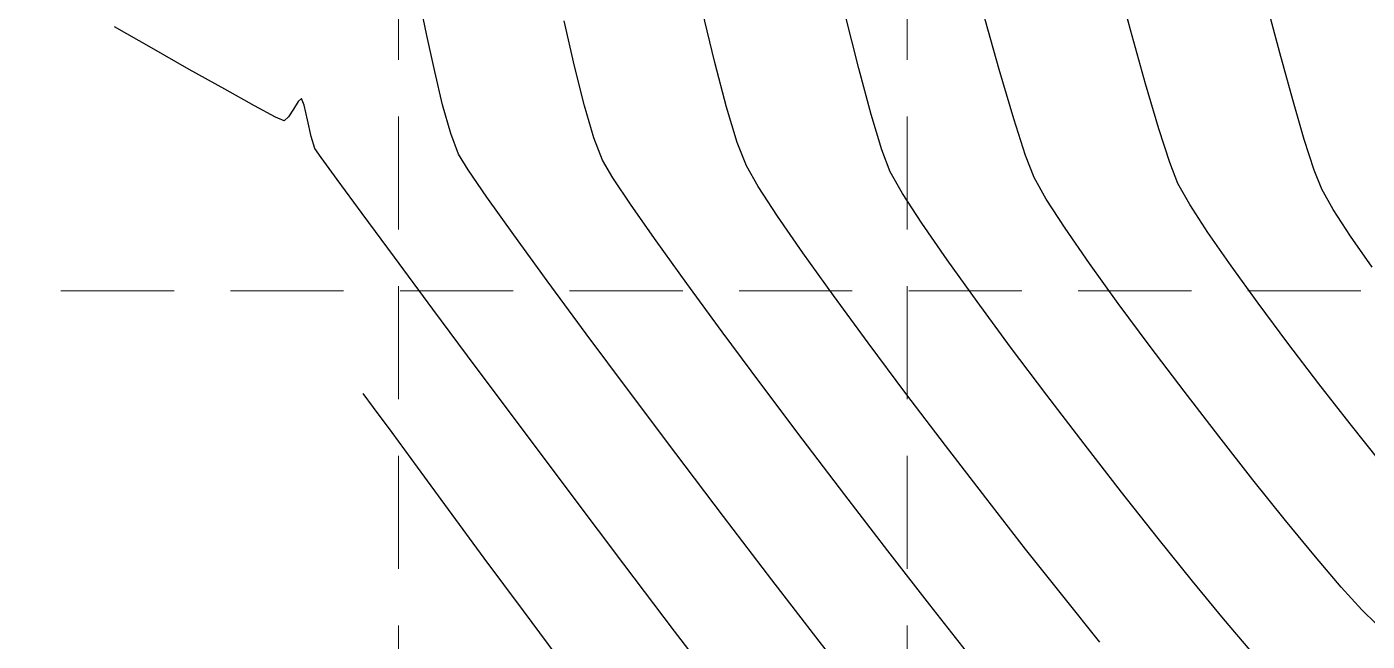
# Model space of a CAD drawing. Header units: inches. Extents: x 2547543 to 2548696, y 7125653 to 7126375.
# Drawn here: x 2547728.37 to 2547775.81, y 7125839.99 to 7125861.72 of the extents above; entities that cross this region are included whole.
import ezdxf

# ---------------------------------------------------------------- set-up
doc = ezdxf.new("R2010")
doc.units = ezdxf.units.IN
doc.header["$MEASUREMENT"] = 0
doc.linetypes.add('HIDDEN', pattern=[0.375, 0.25, -0.125])
for name, color, linetype in [('GRID', 254, 'HIDDEN'), ('V-TOPO-MAJR-E', 6, 'Continuous'), ('V-TOPO-MINR-E', 14, 'Continuous')]:
    doc.layers.add(name, color=color, linetype=linetype)

msp = doc.modelspace()

# ---------------------------------------------------------------- linework, layer by layer
at = {"layer": 'GRID', "color": 252, "linetype": 'HIDDEN', "lineweight": 0, "ltscale": 16}
for p, q in [((2547741.52313214, 7126356.547205457), (2547741.52313214, 7125726.296813901)), ((2547759.52313214, 7126356.547205457), (2547759.52313214, 7125726.296813901)), ((2547561.583313602, 7125852.376313472), (2548677.583313586, 7125852.376313472))]:
    msp.add_line(p, q, dxfattribs=at)
at = {"layer": 'V-TOPO-MAJR-E', "color": 35}
for points, elevation in [([(2547762.781961557, 7125860.203138413), (2547762.19142438, 7125862.309669985)], 570), ([(2547734.1245068, 7125860.212540708), (2547732.78331599, 7125860.971643636)], 575), ([(2547738.095137933, 7125859.181426737), (2547737.97960654, 7125859.071016762)], 575), ([(2547737.175318633, 7125858.528011971), (2547736.435682873, 7125858.923319019)], 575), ([(2547737.812992712, 7125858.805509496), (2547737.634688647, 7125858.529799649)], 575), ([(2547738.302491146, 7125858.426403337), (2547738.187052959, 7125858.947557711)], 575), ([(2547737.634688647, 7125858.529799649), (2547737.484086541, 7125858.388781928)], 575), ([(2547763.71318941, 7125857.162778689), (2547763.295290822, 7125858.461416168)], 570), ([(2547740.23785132, 7125855.114766175), (2547739.358149305, 7125856.312961713)], 575), ([(2547741.380695995, 7125853.567552464), (2547740.23785132, 7125855.114766175)], 575), ([(2547744.279577594, 7125849.668656887), (2547742.742624398, 7125851.731967172)], 575), ([(2547747.70232263, 7125845.1014477), (2547745.94749665, 7125847.4382682)], 575), ([(2547749.499996601, 7125842.718841976), (2547747.70232263, 7125845.1014477)], 575), ([(2547773.972110082, 7125842.982219217), (2547772.917361848, 7125844.26407866)], 570), ([(2547751.296459629, 7125840.351097619), (2547749.499996601, 7125842.718841976)], 575), ([(2547775.615078081, 7125841.098755212), (2547774.885405741, 7125841.909298187)], 570)]:
    msp.add_lwpolyline(points, dxfattribs=dict(at, elevation=elevation))
at = {"layer": 'V-TOPO-MAJR-E', "color": 35, "extrusion": (-0.4942428189340065, -0.8693238958709044, 0), "elevation": -7453879.854020352}
msp.add_lwpolyline([(-1307100.62512669, 575.0000000000009), (-1307102.13360893, 575.0000000000009)], dxfattribs=at)
at = {"layer": 'V-TOPO-MAJR-E', "color": 35, "extrusion": (-0.489643744365947, -0.8719225903733056, 0), "elevation": -7460680.571528977}
msp.add_lwpolyline([(-1267704.498554703, 575), (-1267705.938874321, 575)], dxfattribs=at)
at = {"layer": 'V-TOPO-MAJR-E', "color": 35, "extrusion": (0.9592076212359214, 0.2827025634176761, 0), "elevation": 4458332.42354199}
msp.add_lwpolyline([(6114918.529478685, 570), (6114920.345271435, 570)], dxfattribs=at)
at = {"layer": 'V-TOPO-MAJR-E', "color": 35, "extrusion": (0.4841751759621724, 0.8749710846548012, 0), "elevation": 7468471.248285536}
msp.add_lwpolyline([(1220968.285535603, 575.0000000000005), (1220969.491665587, 575.0000000000005)], dxfattribs=at)
at = {"layer": 'V-TOPO-MAJR-E', "color": 35, "extrusion": (0.930700142149342, 0.3657830578405658, 0), "elevation": 4977698.768427713}
msp.add_lwpolyline([(5700118.470790713, 575.0000000000009), (5700118.722073609, 575.0000000000009)], dxfattribs=at)
at = {"layer": 'V-TOPO-MAJR-E', "color": 35, "extrusion": (0.8470336831612164, -0.5315392173587421, 0), "elevation": -1629653.669021099}
msp.add_lwpolyline([(7390065.306326296, 575), (7390064.992870914, 575)], dxfattribs=at)
at = {"layer": 'V-TOPO-MAJR-E', "color": 35, "extrusion": (-0.411063030460144, -0.9116069246056234, 0), "elevation": -7543262.541998194}
msp.add_lwpolyline([(-606641.8113519382, 575), (-606642.1500592246, 575)], dxfattribs=at)
at = {"layer": 'V-TOPO-MAJR-E', "color": 35, "extrusion": (0.9764392738335146, 0.2157923643586092, 0), "elevation": 4025417.57592058}
msp.add_lwpolyline([(6408184.957091581, 575), (6408185.555256152, 575)], dxfattribs=at)
at = {"layer": 'V-TOPO-MAJR-E', "color": 35, "extrusion": (0.9539839917322451, 0.2998575387056525, 0), "elevation": 4567243.872607303}
msp.add_lwpolyline([(6033995.290582456, 575.0000000000009), (6033995.73358784, 575.0000000000009)], dxfattribs=at)
at = {"layer": 'V-TOPO-MAJR-E', "color": 35, "extrusion": (0.8210625893656808, 0.5708381770205315, 0), "elevation": 6159564.281897034}
msp.add_lwpolyline([(4396428.119276934, 575.0000000000009), (4396428.506847175, 575.0000000000009)], dxfattribs=at)
at = {"layer": 'V-TOPO-MAJR-E', "color": 35, "extrusion": (0.8092125031418563, 0.5875160634049857, 0), "elevation": 6248217.592741858}
msp.add_lwpolyline([(4269494.225759123, 575), (4269495.200201278, 575)], dxfattribs=at)
at = {"layer": 'V-TOPO-MAJR-E', "color": 35, "extrusion": (0.9312048979295987, 0.3644961427394339, 0), "elevation": 4969837.498034278}
msp.add_lwpolyline([(5706982.211156602, 570), (5706983.045857192, 570)], dxfattribs=at)
at = {"layer": 'V-TOPO-MAJR-E', "color": 35, "extrusion": (0.8695905802156411, 0.4937734529115806, 0), "elevation": 5734070.302594516}
msp.add_lwpolyline([(4938558.481584875, 570.0000000000009), (4938559.352708962, 570.0000000000009)], dxfattribs=at)
at = {"layer": 'V-TOPO-MAJR-E', "color": 35, "extrusion": (0.8388077935097323, 0.5444276678745621, 0), "elevation": 6016597.635802872}
msp.add_lwpolyline([(4590148.552304814, 570.0000000000009), (4590149.779689285, 570.0000000000009)], dxfattribs=at)
at = {"layer": 'V-TOPO-MAJR-E', "color": 35, "extrusion": (0.8221757024231903, 0.5692337958562668, 0), "elevation": 6150987.835477795}
msp.add_lwpolyline([(4408428.983956674, 570.0000000000009), (4408430.502024375, 570.0000000000009)], dxfattribs=at)
at = {"layer": 'V-TOPO-MAJR-E', "color": 35, "extrusion": (0.8030891218309825, 0.5958589282680438, 0), "elevation": 6292066.85783243}
msp.add_lwpolyline([(4204598.749600441, 575.0000000000005), (4204601.03525622, 575.0000000000005)], dxfattribs=at)
at = {"layer": 'V-TOPO-MAJR-E', "color": 35, "extrusion": (0.8114437498943396, 0.5844305268869966, 0), "elevation": 6231935.008655834}
msp.add_lwpolyline([(4293235.208089283, 570), (4293236.949747227, 570)], dxfattribs=at)
at = {"layer": 'V-TOPO-MAJR-E', "color": 35, "extrusion": (0.8035944288225284, 0.5951772794431879, 0), "elevation": 6288516.534993565}
msp.add_lwpolyline([(4209919.989158991, 570.0000000000009), (4209921.886828801, 570.0000000000009)], dxfattribs=at)
at = {"layer": 'V-TOPO-MAJR-E', "color": 35, "extrusion": (0.7972267613016971, 0.6036799574811201, 0), "elevation": 6332882.006439632}
msp.add_lwpolyline([(4142880.104925043, 570.0000000000009), (4142882.090830128, 570.0000000000009)], dxfattribs=at)
at = {"layer": 'V-TOPO-MAJR-E', "color": 35, "extrusion": (0.8008389743104765, 0.5988797351934226, 0), "elevation": 6307859.878255679}
msp.add_lwpolyline([(4180862.935178732, 575), (4180865.720243842, 575)], dxfattribs=at)
at = {"layer": 'V-TOPO-MAJR-E', "color": 35, "extrusion": (0.7915352265362038, 0.6111235432809643, 0), "elevation": 6371423.155900192}
msp.add_lwpolyline([(4083356.54273029, 570), (4083358.549004653, 570)], dxfattribs=at)
at = {"layer": 'V-TOPO-MAJR-E', "color": 35, "extrusion": (0.7859216063806536, 0.6183261506875259, 0), "elevation": 6408445.619891702}
msp.add_lwpolyline([(4025002.193242631, 570), (4025004.151984231, 570)], dxfattribs=at)
at = {"layer": 'V-TOPO-MAJR-E', "color": 35, "extrusion": (0.7797710906703726, 0.6260647300038054, 0), "elevation": 6447919.43179126}
msp.add_lwpolyline([(3961456.590128684, 570.0000000000009), (3961458.433436587, 570.0000000000009)], dxfattribs=at)
at = {"layer": 'V-TOPO-MAJR-E', "color": 35, "extrusion": (0.7614793532091517, 0.6481891657812339, 0), "elevation": 6558971.494538231}
msp.add_lwpolyline([(3774741.410593524, 570), (3774742.819589087, 570)], dxfattribs=at)
at = {"layer": 'V-TOPO-MAJR-E', "color": 35, "extrusion": (0.700596155570802, 0.7135580052100968, 0), "elevation": 6869662.761052633}
msp.add_lwpolyline([(3174350.487229269, 570), (3174351.193378279, 570)], dxfattribs=at)
at = {"layer": 'V-TOPO-MAJR-E', "color": 35, "extrusion": (0.7946410329047351, 0.6070795901890423, 0), "elevation": 6350499.961899946}
msp.add_lwpolyline([(4115794.439333418, 575.0000000000005), (4115797.323952139, 575.0000000000005)], dxfattribs=at)
at = {"layer": 'V-TOPO-MINR-E', "color": 35}
for points, elevation in [([(2547767.431921647, 7125861.612606299), (2547766.853485705, 7125863.762431148)], 569), ([(2547742.532136464, 7125861.407799396), (2547742.268126246, 7125862.661837025)], 574), ([(2547772.708543955, 7125860.792942068), (2547772.214153872, 7125862.651243562)], 568), ([(2547742.806992284, 7125860.141388404), (2547742.532136464, 7125861.407799396)], 574), ([(2547773.168115629, 7125859.130375443), (2547772.708543955, 7125860.792942068)], 568), ([(2547773.578941351, 7125857.729016931), (2547773.168115629, 7125859.130375443)], 568), ([(2547753.512899464, 7125857.629602956), (2547753.137250061, 7125858.87535098)], 572), ([(2547758.626583665, 7125857.373617448), (2547758.252203548, 7125858.615686459)], 571), ([(2547748.74561922, 7125857.006027713), (2547748.442954997, 7125857.788390105)], 573), ([(2547773.927093581, 7125856.654339772), (2547773.578941351, 7125857.729016931)], 568), ([(2547743.991661053, 7125856.662483535), (2547743.655014108, 7125857.212869814)], 574), ([(2547758.926829443, 7125856.592343512), (2547758.626583665, 7125857.373617448)], 571), ([(2547769.108039667, 7125856.178659311), (2547768.817698889, 7125856.915403643)], 569), ([(2547759.361645755, 7125855.82760428), (2547758.926829443, 7125856.592343512)], 571), ([(2547774.198644778, 7125855.971817211), (2547773.927093581, 7125856.654339772)], 568), ([(2547754.934029821, 7125855.027753767), (2547754.254400519, 7125856.069107484)], 572), ([(2547760.045778218, 7125854.773504698), (2547759.361645755, 7125855.82760428)], 571), ([(2547774.605061048, 7125855.25402452), (2547774.198644778, 7125855.971817211)], 568), ([(2547745.604703631, 7125854.36125022), (2547744.656492206, 7125855.691967771)], 574), ([(2547770.170435112, 7125854.446571056), (2547769.528564431, 7125855.436282788)], 569), ([(2547775.213115287, 7125854.319565277), (2547774.605061048, 7125855.25402452)], 568), ([(2547770.990707217, 7125853.26371209), (2547770.170435112, 7125854.446571056)], 569), ([(2547775.978883187, 7125853.222810859), (2547775.213115287, 7125854.319565277)], 568), ([(2547756.920853635, 7125852.212654896), (2547755.835913704, 7125853.725483294)], 572), ([(2547771.946436251, 7125851.941893868), (2547770.990707217, 7125853.26371209)], 569), ([(2547752.977809919, 7125850.935591015), (2547751.727947832, 7125852.6382971)], 573), ([(2547758.149651081, 7125850.539627408), (2547756.920853635, 7125852.212654896)], 572), ([(2547763.188042467, 7125850.391156089), (2547761.999579579, 7125852.003669379)], 571), ([(2547772.994677722, 7125850.535304367), (2547771.946436251, 7125851.941893868)], 569), ([(2547755.814013311, 7125847.149887619), (2547754.352624922, 7125849.089328955)], 573), ([(2547775.196920005, 7125847.684563438), (2547774.092487138, 7125849.098131565)], 569), ([(2547776.265031829, 7125846.348787962), (2547775.196920005, 7125847.684563438)], 569), ([(2547762.307203164, 7125845.062938712), (2547760.882024379, 7125846.914410483)], 572), ([(2547744.563718449, 7125842.932940573), (2547743.30100418, 7125844.648118533)], 576), ([(2547769.621858807, 7125842.117082255), (2547768.404905302, 7125843.628060595)], 571), ([(2547760.333823508, 7125841.276254927), (2547758.842992133, 7125843.192973905)], 573), ([(2547745.946244163, 7125841.061517727), (2547744.563718449, 7125842.932940573)], 576), ([(2547756.413300683, 7125839.994503775), (2547754.735937536, 7125842.168658348)], 574), ([(2547747.407126358, 7125839.093463839), (2547745.946244163, 7125841.061517727)], 576), ([(2547771.666830142, 7125839.67215878), (2547770.722701422, 7125840.781244576)], 571)]:
    msp.add_lwpolyline(points, dxfattribs=dict(at, elevation=elevation))
at = {"layer": 'V-TOPO-MINR-E', "color": 35, "extrusion": (0.9742372169850545, 0.2255257081603251, 0), "elevation": 4089175.38025725}
msp.add_lwpolyline([(6367695.716392202, 573.0000000000009), (6367697.356403011, 573.0000000000009)], dxfattribs=at)
at = {"layer": 'V-TOPO-MINR-E', "color": 35, "extrusion": (0.9714362112189769, 0.2373008376144492, 0), "elevation": 4165951.904322475}
msp.add_lwpolyline([(6317735.033342791, 572.0000000000005), (6317736.93673053, 572.0000000000005)], dxfattribs=at)
at = {"layer": 'V-TOPO-MINR-E', "color": 35, "extrusion": (0.9699505480898967, 0.2433021460244628, 0), "elevation": 4204936.17936931}
msp.add_lwpolyline([(6291857.109723981, 571), (6291859.12349384, 571)], dxfattribs=at)
at = {"layer": 'V-TOPO-MINR-E', "color": 35, "extrusion": (0.9633169476336836, 0.2683662765731252, 0), "elevation": 4366648.49414979}
msp.add_lwpolyline([(6180726.419268185, 569.0000000000009), (6180728.398636855, 569.0000000000009)], dxfattribs=at)
at = {"layer": 'V-TOPO-MINR-E', "color": 35, "extrusion": (0.972886498971907, 0.2312830735661073, 0), "elevation": 4126755.41507811}
msp.add_lwpolyline([(6343402.120767705, 574.0000000000005), (6343403.338061706, 574.0000000000005)], dxfattribs=at)
at = {"layer": 'V-TOPO-MINR-E', "color": 35, "extrusion": (0.9696228453978075, 0.2446048603005662, 0), "elevation": 4213374.498703024}
msp.add_lwpolyline([(6286204.03279642, 573), (6286205.481905648, 573)], dxfattribs=at)
at = {"layer": 'V-TOPO-MINR-E', "color": 35, "extrusion": (0.9668861223327022, 0.2552082021417629, 0), "elevation": 4281964.783830937}
msp.add_lwpolyline([(6239686.558619557, 572), (6239688.198194405, 572)], dxfattribs=at)
at = {"layer": 'V-TOPO-MINR-E', "color": 35, "extrusion": (0.9659069434461021, 0.25888950655175, 0), "elevation": 4305707.406798116}
msp.add_lwpolyline([(6223328.438180654, 571), (6223330.12854027, 571)], dxfattribs=at)
at = {"layer": 'V-TOPO-MINR-E', "color": 35, "extrusion": (0.9594111789562944, 0.2820109744206657, 0), "elevation": 4453927.704432433}
msp.add_lwpolyline([(6118129.278087115, 569), (6118130.935587237, 569)], dxfattribs=at)
at = {"layer": 'V-TOPO-MINR-E', "color": 35, "extrusion": (0.962488033949622, 0.2713241318124718, 0), "elevation": 4385589.731242845}
msp.add_lwpolyline([(6167288.74929961, 574.0000000000009), (6167289.7962439, 574.0000000000009)], dxfattribs=at)
at = {"layer": 'V-TOPO-MINR-E', "color": 35, "extrusion": (0.9596542018559722, 0.28118288152051, 0), "elevation": 4448626.724798674}
msp.add_lwpolyline([(6121976.119877191, 573.0000000000009), (6121977.300813356, 573.0000000000009)], dxfattribs=at)
at = {"layer": 'V-TOPO-MINR-E', "color": 35, "extrusion": (0.9337148835109035, 0.3580174804534271, 0), "elevation": 4930047.615479675}
msp.add_lwpolyline([(5741382.173220715, 574), (5741382.962067884, 574)], dxfattribs=at)
at = {"layer": 'V-TOPO-MINR-E', "color": 35, "extrusion": (0.951713075696608, 0.3069889599775577, 0), "elevation": 4612304.301064771}
msp.add_lwpolyline([(5999634.302324113, 569), (5999635.563438576, 569)], dxfattribs=at)
at = {"layer": 'V-TOPO-MINR-E', "color": 35, "extrusion": (0.9318587351204268, 0.3628213028196637, 0), "elevation": 4959559.314809103}
msp.add_lwpolyline([(5715912.537415691, 572), (5715913.428556494, 572)], dxfattribs=at)
at = {"layer": 'V-TOPO-MINR-E', "color": 35, "extrusion": (0.8626721976415462, 0.5057634619229674, 0), "elevation": 5801870.117958438}
msp.add_lwpolyline([(4858719.773612164, 573.0000000000005), (4858720.497775063, 573.0000000000005)], dxfattribs=at)
at = {"layer": 'V-TOPO-MINR-E', "color": 35, "extrusion": (0.8677364916927297, 0.4970245275484838, 0), "elevation": 5752504.584535377}
msp.add_lwpolyline([(4917068.991111618, 572.0000000000009), (4917069.832470873, 572.0000000000009)], dxfattribs=at)
at = {"layer": 'V-TOPO-MINR-E', "color": 35, "extrusion": (0.8249925633143956, 0.5651435839465427, 0), "elevation": 6129002.019274598}
msp.add_lwpolyline([(4438936.406974311, 574), (4438937.583367658, 574)], dxfattribs=at)
at = {"layer": 'V-TOPO-MINR-E', "color": 35, "extrusion": (0.8327600225371452, 0.5536341254510362, 0), "elevation": 6066780.873581123}
msp.add_lwpolyline([(4523606.30474233, 573.0000000000009), (4523607.469277059, 573.0000000000009)], dxfattribs=at)
at = {"layer": 'V-TOPO-MINR-E', "color": 35, "extrusion": (0.8701002312685296, 0.492874819347115, 0), "elevation": 5728969.566874361}
msp.add_lwpolyline([(4944477.016966484, 569), (4944477.870174537, 569)], dxfattribs=at)
at = {"layer": 'V-TOPO-MINR-E', "color": 35, "extrusion": (0.8193254122580216, 0.5733287615567731, 0), "elevation": 6172893.97778473}
msp.add_lwpolyline([(4377694.666739315, 573.0000000000009), (4377696.210038251, 573.0000000000009)], dxfattribs=at)
at = {"layer": 'V-TOPO-MINR-E', "color": 35, "extrusion": (0.8220999984115432, 0.5693431237942025, 0), "elevation": 6151565.888424871}
msp.add_lwpolyline([(4407617.070116688, 572), (4407618.654194628, 572)], dxfattribs=at)
at = {"layer": 'V-TOPO-MINR-E', "color": 35, "extrusion": (0.8085917304473619, 0.5883701330388388, 0), "elevation": 6252725.90579115}
msp.add_lwpolyline([(4262887.471413773, 574), (4262889.488490604, 574)], dxfattribs=at)
at = {"layer": 'V-TOPO-MINR-E', "color": 35, "extrusion": (0.8226422983393615, 0.5685592748191987, 0), "elevation": 6147366.002166947}
msp.add_lwpolyline([(4413475.374102383, 571.0000000000009), (4413476.944467424, 571.0000000000009)], dxfattribs=at)
at = {"layer": 'V-TOPO-MINR-E', "color": 35, "extrusion": (0.8114800695755937, 0.5843800960689794, 0), "elevation": 6231656.198797897}
msp.add_lwpolyline([(4293631.995172696, 573), (4293633.854458544, 573)], dxfattribs=at)
at = {"layer": 'V-TOPO-MINR-E', "color": 35, "extrusion": (0.8123661346190817, 0.5831477199852984, 0), "elevation": 6225139.916420317}
msp.add_lwpolyline([(4303079.246968517, 571.0000000000005), (4303081.066328716, 571.0000000000005)], dxfattribs=at)
at = {"layer": 'V-TOPO-MINR-E', "color": 35, "extrusion": (0.8047107995471079, 0.5936670187000912, 0), "elevation": 6280583.103693134}
msp.add_lwpolyline([(4221735.080434935, 574), (4221737.405913901, 574)], dxfattribs=at)
at = {"layer": 'V-TOPO-MINR-E', "color": 35, "extrusion": (0.801738890088616, 0.5976744532933242, 0), "elevation": 6301567.808041017}
msp.add_lwpolyline([(4190345.203574621, 574.0000000000005), (4190347.762707981, 574.0000000000005)], dxfattribs=at)
at = {"layer": 'V-TOPO-MINR-E', "color": 35, "extrusion": (0.8020558042304493, 0.5972490995390844, 0), "elevation": 6299348.118329335}
msp.add_lwpolyline([(4193684.629214533, 573), (4193686.931126757, 573)], dxfattribs=at)
at = {"layer": 'V-TOPO-MINR-E', "color": 35, "extrusion": (0.8007957956449133, 0.5989374705905705, 0), "elevation": 6308172.912571544}
msp.add_lwpolyline([(4180401.10432912, 572.0000000000009), (4180403.330699136, 572.0000000000009)], dxfattribs=at)
at = {"layer": 'V-TOPO-MINR-E', "color": 35, "extrusion": (0.7991404650726973, 0.6011443396418144, 0), "elevation": 6319685.286765246}
msp.add_lwpolyline([(4162979.854822043, 571), (4162981.976387427, 571)], dxfattribs=at)
at = {"layer": 'V-TOPO-MINR-E', "color": 35, "extrusion": (0.7946792545127204, 0.6070295564856024, 0), "elevation": 6350264.234106637}
msp.add_lwpolyline([(4116190.271685359, 569.0000000000009), (4116192.080179532, 569.0000000000009)], dxfattribs=at)
at = {"layer": 'V-TOPO-MINR-E', "color": 35, "extrusion": (0.8012640943714547, 0.5983108314840143, 0), "elevation": 6304885.299130864}
msp.add_lwpolyline([(4185345.528231848, 576.0000000000009), (4185346.14483249, 576.0000000000009)], dxfattribs=at)
at = {"layer": 'V-TOPO-MINR-E', "color": 35, "extrusion": (0.7992032994519345, 0.6010608007058367, 0), "elevation": 6319238.357423173}
msp.add_lwpolyline([(4163646.684434609, 574), (4163649.402451092, 574)], dxfattribs=at)
at = {"layer": 'V-TOPO-MINR-E', "color": 35, "extrusion": (0.7964262869796094, 0.6047356194304028, 0), "elevation": 6338357.187134819}
msp.add_lwpolyline([(4134490.044477485, 572), (4134492.357747661, 572)], dxfattribs=at)
at = {"layer": 'V-TOPO-MINR-E', "color": 35, "extrusion": (0.7940858560553082, 0.6078056047889886, 0), "elevation": 6354274.501095198}
msp.add_lwpolyline([(4109987.966633205, 571), (4109990.14112475, 571)], dxfattribs=at)
at = {"layer": 'V-TOPO-MINR-E', "color": 35, "extrusion": (0.8051967786584778, 0.5930077129667123, 0), "elevation": 6277115.54087857}
msp.add_lwpolyline([(4226879.106534251, 576.0000000000005), (4226880.210314406, 576.0000000000005)], dxfattribs=at)
at = {"layer": 'V-TOPO-MINR-E', "color": 35, "extrusion": (0.8060157085757936, 0.5918941438543395, 0), "elevation": 6271266.838919256}
msp.add_lwpolyline([(4235550.243761174, 576.0000000000009), (4235551.762151743, 576.0000000000009)], dxfattribs=at)
at = {"layer": 'V-TOPO-MINR-E', "color": 35, "extrusion": (0.7955669071928883, 0.6058657410512187, 0), "elevation": 6344216.877321648}
msp.add_lwpolyline([(4125487.722278797, 573), (4125490.213890625, 573)], dxfattribs=at)
at = {"layer": 'V-TOPO-MINR-E', "color": 35, "extrusion": (0.7893194755520232, 0.6139827078300164, 0), "elevation": 6386147.970912346}
msp.add_lwpolyline([(4060283.494896762, 571.0000000000009), (4060285.656791969, 571.0000000000009)], dxfattribs=at)
at = {"layer": 'V-TOPO-MINR-E', "color": 35, "extrusion": (0.796829218081996, 0.6042045987998063, 0), "elevation": 6335592.011511633}
msp.add_lwpolyline([(4138716.926781925, 574), (4138719.728901875, 574)], dxfattribs=at)
at = {"layer": 'V-TOPO-MINR-E', "color": 35, "extrusion": (0.8059056119988901, 0.5920440393659027, 0), "elevation": 6272054.473577843}
msp.add_lwpolyline([(4234381.956957049, 576), (4234383.817372469, 576)], dxfattribs=at)
at = {"layer": 'V-TOPO-MINR-E', "color": 35, "extrusion": (0.7925425546770839, 0.6098166109790069, 0), "elevation": 6364664.84843329}
msp.add_lwpolyline([(4093868.305162589, 573), (4093870.796725705, 573)], dxfattribs=at)
at = {"layer": 'V-TOPO-MINR-E', "color": 35, "extrusion": (0.7884477131732406, 0.615101783115516, 0), "elevation": 6391897.369241809}
msp.add_lwpolyline([(4051220.810236943, 572), (4051223.106185687, 572)], dxfattribs=at)
at = {"layer": 'V-TOPO-MINR-E', "color": 35, "extrusion": (0.7844016071580242, 0.6202532697921944, 0), "elevation": 6418301.441806613}
msp.add_lwpolyline([(4009261.510391741, 571), (4009263.59415567, 571)], dxfattribs=at)
at = {"layer": 'V-TOPO-MINR-E', "color": 35, "extrusion": (0.7944126449607365, 0.607378423658996, 0), "elevation": 6352051.362129894}
msp.add_lwpolyline([(4113407.869393148, 574.0000000000005), (4113410.680837141, 574.0000000000005)], dxfattribs=at)
at = {"layer": 'V-TOPO-MINR-E', "color": 35, "extrusion": (0.7841531401852863, 0.6205673635775208, 0), "elevation": 6419902.681649879}
msp.add_lwpolyline([(4006691.156965345, 572.0000000000009), (4006693.348680684, 572.0000000000009)], dxfattribs=at)
at = {"layer": 'V-TOPO-MINR-E', "color": 35, "extrusion": (0.7717201264460988, 0.6359622995414252, 0), "elevation": 6497932.033685179}
msp.add_lwpolyline([(3878868.621223317, 571.0000000000009), (3878870.35221054, 571.0000000000009)], dxfattribs=at)
at = {"layer": 'V-TOPO-MINR-E', "color": 35, "extrusion": (0.7790761426822679, 0.626929313322737, 0), "elevation": 6452301.930434791}
msp.add_lwpolyline([(3954302.500101198, 572), (3954304.523891275, 572)], dxfattribs=at)
at = {"layer": 'V-TOPO-MINR-E', "color": 35, "extrusion": (0.7856831162288801, 0.6186291626434016, 0), "elevation": 6409985.500342161}
msp.add_lwpolyline([(4022532.036070598, 573.0000000000009), (4022534.337751041, 573.0000000000009)], dxfattribs=at)
at = {"layer": 'V-TOPO-MINR-E', "color": 35, "extrusion": (0.7886022715667481, 0.6149036162519821, 0), "elevation": 6390871.276381044}
msp.add_lwpolyline([(4052826.368825443, 574), (4052828.974619091, 574)], dxfattribs=at)

doc.saveas('drawing.dxf')
